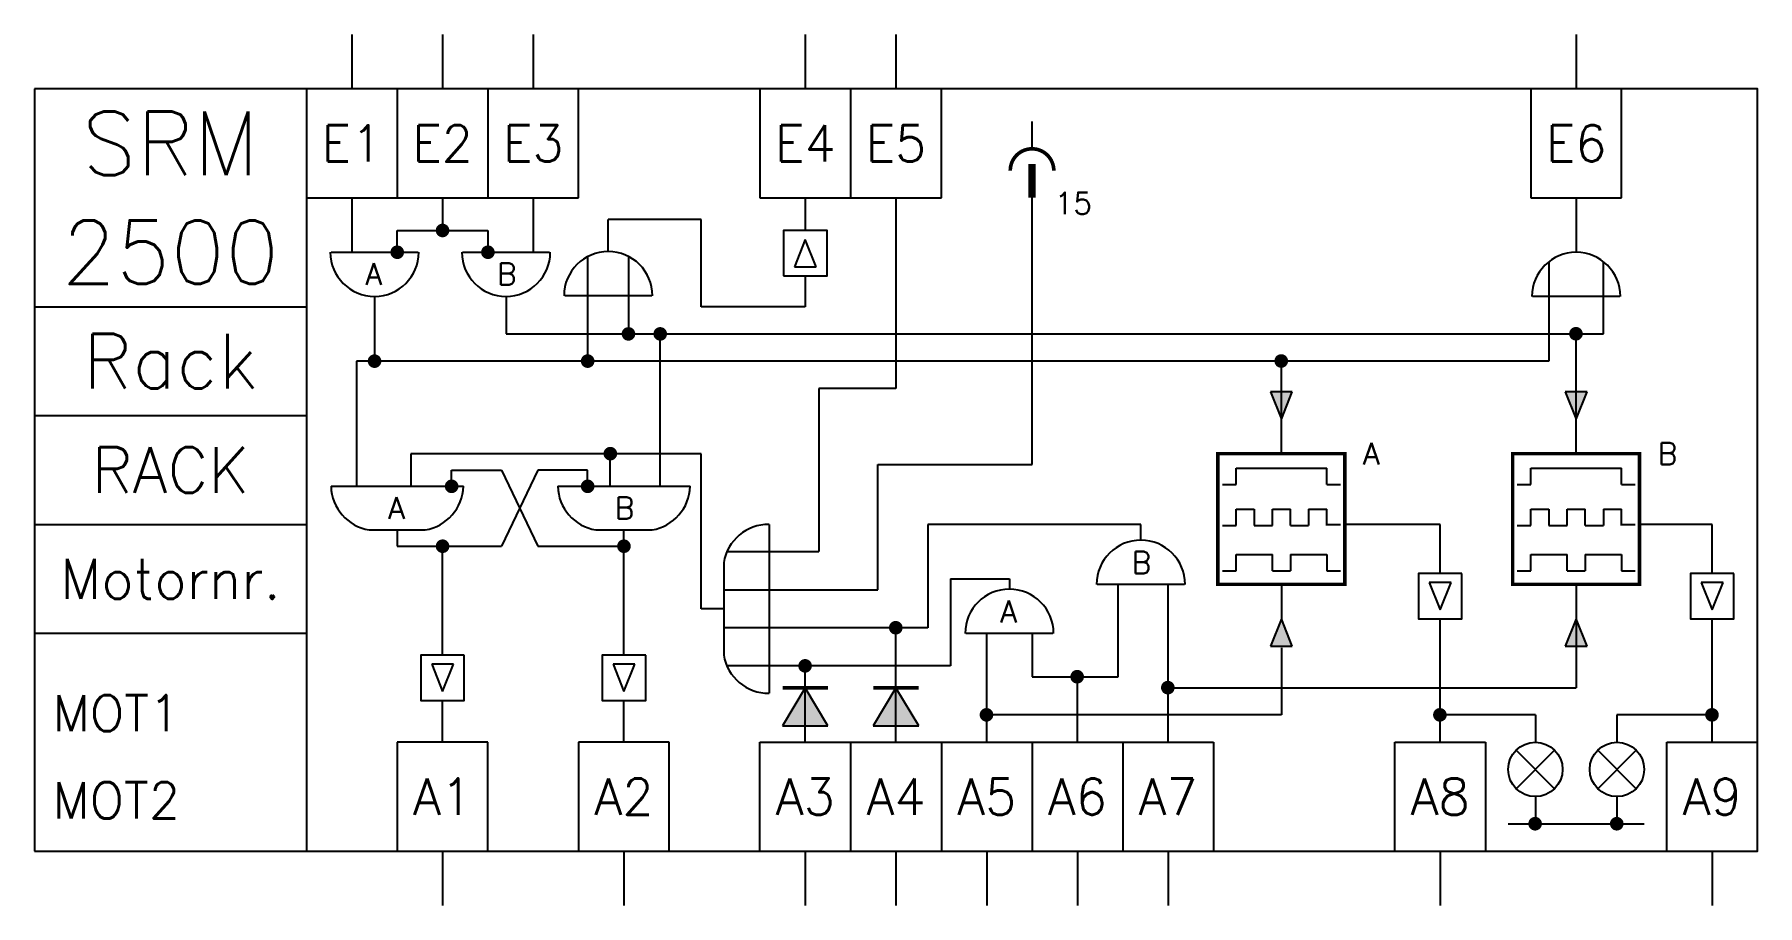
# Model space of a CAD drawing. Extents: x 50 to 145, y 39 to 87.
import ezdxf
from ezdxf.enums import TextEntityAlignment as Align

# ---------------------------------------------------------------- set-up
doc = ezdxf.new("R2010")
doc.units = 0
doc.layers.get('0').update_dxf_attribs({"linetype": 'CONTINUOUS'})
doc.layers.add('1', color=8, linetype='CONTINUOUS')
doc.layers.add('11', color=30, linetype='CONTINUOUS')
doc.styles.get("Standard").update_dxf_attribs({"font": 'txt.shx'})

msp = doc.modelspace()

# ---------------------------------------------------------------- linework, layer by layer
at = {"color": 0, "const_width": 0.4}
msp.add_lwpolyline([(105, 79.87), (105, 78)], dxfattribs=at)
at = {"layer": '1', "color": 0}
for p, q in [((67.5, 87), (67.5, 84)), ((72.5, 87), (72.5, 84)), ((77.5, 87), (77.5, 84)), ((92.5, 87), (92.5, 84)), ((97.5, 87), (97.5, 84)), ((135, 87), (135, 84)), ((65, 84), (50, 84)), ((50, 84), (50, 42)), ((70, 84), (70, 78)), ((75, 84), (75, 78)), ((80, 78), (80, 84)), ((90, 84), (90, 78)), ((95, 84), (95, 78)), ((100, 78), (100, 84)), ((132.5, 84), (132.5, 78)), ((137.5, 78), (137.5, 84)), ((105, 80.7), (105, 82.2)), ((65, 78), (80, 78)), ((67.5, 78), (67.5, 75)), ((72.5, 78), (72.5, 76.2)), ((77.5, 78), (77.5, 75)), ((90, 78), (100, 78)), ((92.5, 78), (92.5, 76.2)), ((97.5, 78), (97.5, 67.5)), ((105, 63.3), (105, 78)), ((132.5, 78), (137.5, 78)), ((135, 78), (135, 75)), ((70, 75), (70, 76.2)), ((70, 76.2), (75, 76.2)), ((75, 76.2), (75, 75)), ((86.75, 76.8), (81.634, 76.8)), ((81.634, 75.037), (81.634, 76.8)), ((86.75, 72), (86.75, 76.8)), ((92.5, 75.7), (91.9, 74.2)), ((93.1, 74.2), (92.5, 75.7)), ((66.35, 75.003), (71.15, 75.003)), ((73.6, 75.003), (78.4, 75.003)), ((80.5, 74.758), (80.5, 69)), ((82.75, 74.767), (82.75, 70.5)), ((91.9, 74.2), (93.1, 74.2)), ((133.5, 74.484), (133.5, 69)), ((136.5, 70.5), (136.5, 74.484)), ((92.5, 73.7), (92.5, 72)), ((68.75, 72.565), (68.75, 69)), ((76, 72.565), (76, 70.5)), ((84.034, 72.6), (79.234, 72.6)), ((137.4, 72.562), (132.6, 72.562)), ((50, 72), (65, 72)), ((92.5, 72), (86.75, 72)), ((76, 70.5), (136.5, 70.5)), ((84.5, 62.1), (84.5, 70.5)), ((135, 63.9), (135, 70.5)), ((133.5, 69), (67.75, 69)), ((67.75, 69), (67.75, 62.1)), ((118.75, 63.9), (118.75, 69)), ((97.5, 67.5), (93.25, 67.5)), ((93.25, 67.5), (93.25, 58.5)), ((119.35, 67.3), (118.15, 67.3)), ((118.15, 67.3), (118.75, 65.8)), ((118.75, 65.8), (119.35, 67.3)), ((135.6, 67.3), (134.4, 67.3)), ((134.4, 67.3), (135, 65.8)), ((135, 65.8), (135.6, 67.3)), ((50, 66), (65, 66)), ((86.75, 63.9), (70.75, 63.9)), ((70.75, 63.9), (70.75, 62.1)), ((81.75, 62.1), (81.75, 63.9)), ((86.75, 55.35), (86.75, 63.9)), ((73, 63), (75.75, 63)), ((73, 62.1), (73, 63)), ((75.75, 63), (77.75, 58.8)), ((77.75, 63), (75.75, 58.8)), ((80.5, 63), (77.75, 63)), ((80.5, 62.1), (80.5, 63)), ((96.5, 56.4), (96.5, 63.3)), ((96.5, 63.3), (105, 63.3)), ((116.25, 63.1), (121.25, 63.1)), ((116.25, 62.2), (116.25, 63.1)), ((121.25, 62.2), (121.25, 63.1)), ((132.5, 62.2), (132.5, 63.1)), ((132.5, 63.1), (137.5, 63.1)), ((137.5, 62.2), (137.5, 63.1)), ((66.35, 62.1), (73.65, 62.1)), ((78.85, 62.1), (86.15, 62.1)), ((115.5, 62.2), (116.25, 62.2)), ((121.25, 62.2), (122, 62.2)), ((131.75, 62.2), (132.5, 62.2)), ((137.5, 62.2), (138.25, 62.2)), ((116.25, 59.95), (116.25, 60.85)), ((116.25, 60.85), (117.25, 60.85)), ((117.25, 60.85), (117.25, 59.95)), ((118.25, 60.85), (119.25, 60.85)), ((118.25, 59.95), (118.25, 60.85)), ((119.25, 59.95), (119.25, 60.85)), ((120.25, 60.85), (121.25, 60.85)), ((120.25, 60.85), (120.25, 59.95)), ((121.25, 59.95), (121.25, 60.85)), ((132.5, 60.85), (133.5, 60.85)), ((132.5, 59.95), (132.5, 60.85)), ((133.5, 60.85), (133.5, 59.95)), ((134.5, 59.95), (134.5, 60.85)), ((134.5, 60.85), (135.5, 60.85)), ((135.5, 59.95), (135.5, 60.85)), ((136.5, 60.85), (136.5, 59.95)), ((136.5, 60.85), (137.5, 60.85)), ((137.5, 59.95), (137.5, 60.85)), ((50, 60), (65, 60)), ((90.5, 60), (90.5, 50.7)), ((111, 60), (99.25, 60)), ((99.25, 60), (99.25, 54.3)), ((111, 59.135), (111, 60)), ((115.5, 59.95), (116.25, 59.95)), ((117.25, 59.95), (118.25, 59.95)), ((117.25, 59.95), (118.25, 59.95)), ((119.25, 59.95), (120.25, 59.95)), ((121.25, 60), (122, 60)), ((127.5, 60), (122.25, 60)), ((127.5, 57.3), (127.5, 60)), ((131.75, 59.95), (132.5, 59.95)), ((133.5, 59.95), (134.5, 59.95)), ((133.5, 59.95), (134.5, 59.95)), ((135.5, 59.95), (136.5, 59.95)), ((137.5, 60), (138.25, 60)), ((142.5, 60), (138.5, 60)), ((142.5, 57.3), (142.5, 60)), ((68.45, 59.7), (71.55, 59.7)), ((70, 59.7), (70, 58.8)), ((80.95, 59.7), (84.05, 59.7)), ((82.5, 52.8), (82.5, 59.7)), ((70, 58.8), (75.75, 58.8)), ((72.5, 52.8), (72.5, 58.8)), ((77.75, 58.8), (82.5, 58.8)), ((88.176, 58.5), (93.25, 58.5)), ((116.25, 57.45), (116.25, 58.35)), ((116.25, 58.35), (118.25, 58.35)), ((118.25, 57.45), (118.25, 58.35)), ((119.25, 58.35), (121.25, 58.35)), ((119.25, 58.35), (119.25, 57.45)), ((121.25, 58.35), (121.25, 57.45)), ((132.5, 58.35), (134.5, 58.35)), ((132.5, 57.45), (132.5, 58.35)), ((134.5, 57.45), (134.5, 58.35)), ((135.5, 58.35), (137.5, 58.35)), ((135.5, 58.35), (135.5, 57.45)), ((137.5, 58.35), (137.5, 57.45)), ((88, 57.9), (88, 52.8)), ((100.5, 57), (103.75, 57)), ((100.5, 57), (100.5, 52.2)), ((103.75, 57), (103.75, 56.435)), ((115.5, 57.45), (116.25, 57.45)), ((118.25, 57.45), (119.25, 57.45)), ((121.25, 57.45), (122, 57.45)), ((131.75, 57.45), (132.5, 57.45)), ((134.5, 57.45), (135.5, 57.45)), ((137.5, 57.45), (138.25, 57.45)), ((88, 56.4), (96.5, 56.4)), ((113.4, 56.697), (108.6, 56.697)), ((109.75, 51.6), (109.75, 56.7)), ((112.5, 48), (112.5, 56.7)), ((118.75, 56.7), (118.75, 54.7)), ((128.1, 56.8), (126.9, 56.8)), ((126.9, 56.8), (127.5, 55.3)), ((127.5, 55.3), (128.1, 56.8)), ((135, 56.7), (135, 51)), ((143.1, 56.8), (141.9, 56.8)), ((141.9, 56.8), (142.5, 55.3)), ((142.5, 55.3), (143.1, 56.8)), ((88, 55.35), (86.75, 55.35)), ((99.25, 54.3), (88, 54.3)), ((97.5, 48), (97.5, 54.3)), ((118.75, 54.8), (118.15, 53.3)), ((119.35, 53.3), (118.75, 54.8)), ((127.5, 48), (127.5, 54.8)), ((135, 54.8), (134.4, 53.3)), ((135.6, 53.3), (135, 54.8)), ((142.5, 48), (142.5, 54.8)), ((50, 54), (65, 54)), ((106.15, 53.997), (101.35, 53.997)), ((102.5, 48), (102.5, 54)), ((105, 54), (105, 51.6)), ((118.15, 53.3), (119.35, 53.3)), ((134.4, 53.3), (135.6, 53.3)), ((73.1, 52.3), (71.9, 52.3)), ((71.9, 52.3), (72.5, 50.8)), ((72.5, 50.8), (73.1, 52.3)), ((81.9, 52.3), (82.5, 50.8)), ((83.1, 52.3), (81.9, 52.3)), ((82.5, 50.8), (83.1, 52.3)), ((118.75, 53.2), (118.75, 49.5)), ((100.5, 52.2), (88.176, 52.2)), ((92.5, 48), (92.5, 52.2)), ((105, 51.6), (109.75, 51.6)), ((107.5, 48), (107.5, 51.6)), ((92.5, 51), (91.25, 48.9)), ((93.75, 48.9), (92.5, 51)), ((97.5, 51), (96.25, 48.9)), ((98.75, 48.9), (97.5, 51)), ((112.5, 51), (135, 51)), ((72.5, 48), (72.5, 50.3)), ((82.5, 48), (82.5, 50.3)), ((118.75, 49.5), (102.5, 49.5)), ((132.75, 49.5), (127.5, 49.5)), ((132.75, 49.5), (132.75, 48)), ((142.5, 49.5), (137.25, 49.5)), ((137.25, 49.5), (137.25, 48)), ((91.25, 48.9), (93.75, 48.9)), ((96.25, 48.9), (98.75, 48.9)), ((75, 48), (70, 48)), ((70, 48), (70, 42)), ((75, 42), (75, 48)), ((85, 48), (80, 48)), ((80, 48), (80, 42)), ((85, 42), (85, 48)), ((90, 42), (90, 48)), ((90, 48), (115, 48)), ((95, 48), (95, 42)), ((100, 48), (100, 42)), ((105, 48), (105, 42)), ((110, 48), (110, 42)), ((115, 48), (115, 42)), ((125, 42), (125, 48)), ((125, 48), (130, 48)), ((130, 48), (130, 42)), ((131.689, 47.561), (133.811, 45.439)), ((131.689, 45.439), (133.811, 47.561)), ((136.189, 45.439), (138.311, 47.561)), ((136.189, 47.561), (138.311, 45.439)), ((140, 42), (140, 48)), ((140, 48), (145, 48)), ((132.75, 45), (132.75, 43.6)), ((137.25, 45), (137.25, 43.6)), ((131.25, 43.5), (138.75, 43.5)), ((50, 42), (65, 42)), ((72.5, 42), (72.5, 39)), ((82.5, 42), (82.5, 39)), ((92.5, 42), (92.5, 39)), ((97.5, 42), (97.5, 39)), ((102.5, 42), (102.5, 39)), ((107.5, 42), (107.5, 39)), ((112.5, 42), (112.5, 39)), ((127.5, 42), (127.5, 39)), ((142.5, 42), (142.5, 39))]:
    msp.add_line(p, q, dxfattribs=at)
for points in [[(65, 84), (65, 42), (145, 42), (145, 84)], [(91.3, 73.7), (93.7, 73.7), (93.7, 76.2), (91.3, 76.2)], [(128.7, 57.3), (126.3, 57.3), (126.3, 54.8), (128.7, 54.8)], [(143.7, 57.3), (141.3, 57.3), (141.3, 54.8), (143.7, 54.8)], [(73.7, 52.8), (71.3, 52.8), (71.3, 50.3), (73.7, 50.3)], [(83.7, 52.8), (81.3, 52.8), (81.3, 50.3), (83.7, 50.3)]]:
    msp.add_lwpolyline(points, close=True, dxfattribs=at)
at = {"layer": '1', "color": 0, "const_width": 0.2}
msp.add_lwpolyline([(106.2, 79.5, 1), (103.8, 79.5, 1)], format="xyb", dxfattribs=at)
at = {"layer": '1', "color": 0, "const_width": 0.35}
for points in [[(72.3, 76.2, 1), (72.7, 76.2, 1)], [(69.8, 75, 1), (70.2, 75, 1)], [(74.8, 75, 1), (75.2, 75, 1)], [(82.55, 70.5, 1), (82.95, 70.5, 1)], [(84.3, 70.5, 1), (84.7, 70.5, 1)], [(134.788, 70.507, 1), (135.188, 70.507, 1)], [(68.55, 69, 1), (68.95, 69, 1)], [(80.3, 69, 1), (80.7, 69, 1)], [(118.538, 69.007, 1), (118.938, 69.007, 1)], [(81.55, 63.9, 1), (81.95, 63.9, 1)], [(72.8, 62.1, 1), (73.2, 62.1, 1)], [(80.3, 62.1, 1), (80.7, 62.1, 1)], [(72.3, 58.8, 1), (72.7, 58.8, 1)], [(82.3, 58.8, 1), (82.7, 58.8, 1)], [(97.288, 54.307, 1), (97.688, 54.307, 1)], [(92.288, 52.207, 1), (92.688, 52.207, 1)], [(107.288, 51.607, 1), (107.688, 51.607, 1)], [(112.288, 51.007, 1), (112.688, 51.007, 1)], [(102.288, 49.507, 1), (102.688, 49.507, 1)], [(127.288, 49.507, 1), (127.688, 49.507, 1)], [(142.288, 49.507, 1), (142.688, 49.507, 1)], [(132.538, 43.507, 1), (132.938, 43.507, 1)], [(137.038, 43.507, 1), (137.438, 43.507, 1)]]:
    msp.add_lwpolyline(points, format="xyb", close=True, dxfattribs=at)
at = {"layer": '1', "color": 0, "const_width": 0.2}
for points in [[(122.25, 56.7), (122.25, 63.9), (115.25, 63.9), (115.25, 56.7)], [(138.5, 56.7), (138.5, 63.9), (131.5, 63.9), (131.5, 56.7)]]:
    msp.add_lwpolyline(points, close=True, dxfattribs=at)
for points in [[(91.25, 51), (93.75, 51)], [(96.25, 51), (98.75, 51)]]:
    msp.add_lwpolyline(points, dxfattribs=at)
at = {"layer": '1', "color": 0}
for centre in [(132.75, 46.5), (137.25, 46.5)]:
    msp.add_circle(centre, 1.5, dxfattribs=at)
for centre, radius, start, end in [((68.75, 75.003), 2.438, 180, 0), ((76, 75.003), 2.438, 180, 0), ((81.634, 72.6), 2.438, 0, 180), ((135, 72.562), 2.438, 0, 180), ((68.85, 62.168), 2.5, 181.55465, 260.79791), ((71.15, 62.168), 2.5, 279.20209, 358.44535), ((81.35, 62.168), 2.5, 181.55465, 260.79791), ((83.65, 62.168), 2.5, 279.20209, 358.44535), ((90.468, 57.5), 2.5, 89.26261, 170.79791), ((111, 56.697), 2.438, 0, 180), ((103.75, 53.997), 2.438, 0, 180), ((90.468, 53.2), 2.5, 189.20209, 270.73739)]:
    msp.add_arc(centre, radius, start, end, dxfattribs=at)
for points in [[(118.75, 65.7), (118.15, 67.3), (119.35, 67.3)], [(135, 65.7), (134.4, 67.3), (135.6, 67.3)], [(118.75, 54.9), (119.35, 53.3), (118.15, 53.3)], [(135, 54.9), (135.6, 53.3), (134.4, 53.3)], [(91.25, 48.9), (92.5, 51), (93.75, 48.9)], [(96.25, 48.9), (97.5, 51), (98.75, 48.9)]]:
    msp.add_solid(points, dxfattribs=at)

# ---------------------------------------------------------------- texts
for s, p in [('15', (106.25, 77.1)), ('A', (68.25, 73.2)), ('B', (75.5, 73.2)), ('A', (123.25, 63.3)), ('B', (139.5, 63.3)), ('A', (69.5, 60.3)), ('B', (82, 60.3)), ('B', (110.5, 57.3)), ('A', (103.25, 54.6))]:
    msp.add_text(s, height=1.2, dxfattribs=at).set_placement(p)
for s, height, p in [('Rack', 3, (57.5, 69)), ('Motornr.', 2.2, (57.5, 57))]:
    msp.add_text(s, height=height, dxfattribs=at).set_placement(p, align=Align.MIDDLE)
for tag, height, p in [('E1', 2, (67.5, 81)), ('E2', 2, (72.5, 81)), ('E3', 2, (77.5, 81)), ('E4', 2, (92.5, 81)), ('E5', 2, (97.5, 81)), ('E6', 2, (135, 81)), ('RACK', 2.5, (57.5, 63)), ('A1', 2, (72.5, 45)), ('A2', 2, (82.5, 45)), ('A3', 2, (92.5, 45)), ('A4', 2, (97.5, 45)), ('A5', 2, (102.5, 45)), ('A6', 2, (107.5, 45)), ('A7', 2, (112.5, 45)), ('A8', 2, (127.5, 45)), ('A9', 2, (142.5, 45))]:
    msp.add_attdef(tag, text='', height=height, dxfattribs=at).set_placement(p, align=Align.MIDDLE)
for tag, p in [('MOT1', (51, 48.6)), ('MOT2', (50.992, 43.8))]:
    msp.add_attdef(tag, p, '', height=2, dxfattribs=at)
at = {"layer": '11', "color": 0}
for s, p in [('SRM', (57.5, 81)), ('2500', (57.5, 75))]:
    msp.add_text(s, height=3.5, dxfattribs=at).set_placement(p, align=Align.MIDDLE)

doc.saveas('drawing.dxf')
